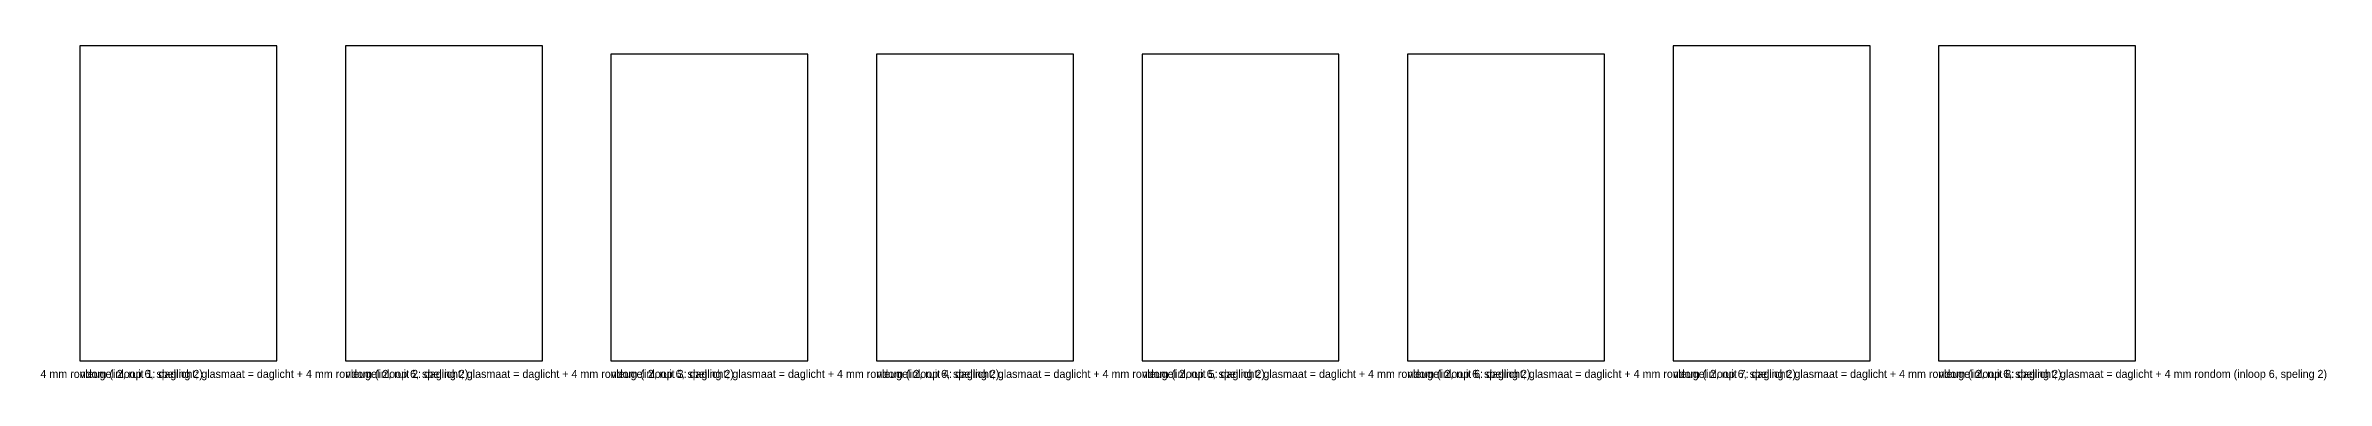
# Model space of a CAD drawing. Header units: millimetres. Extents: x 0 to 7646, y -34 to 550.
# Drawn here: x 3656 to 7646, y -34 to 550 of the extents above; entities that cross this region are included whole.
import ezdxf

# ---------------------------------------------------------------- set-up
doc = ezdxf.new("R2010")
doc.units = ezdxf.units.MM

msp = doc.modelspace()

# ---------------------------------------------------------------- linework, layer by layer
at = {"layer": 'DAGLICHT'}
for p, q in [((4060.5, 550.25), (3716, 550.25)), ((3716, 550.25), (3716, 0)), ((4060.5, 0), (4060.5, 550.25)), ((4525, 550.25), (4180.5, 550.25)), ((4180.5, 550.25), (4180.5, 0)), ((4525, 0), (4525, 550.25)), ((4989.5, 535.25), (4645, 535.25)), ((4645, 535.25), (4645, 0)), ((4989.5, 0), (4989.5, 535.25)), ((5454, 535.25), (5109.5, 535.25)), ((5109.5, 535.25), (5109.5, 0)), ((5454, 0), (5454, 535.25)), ((5918.5, 535.25), (5574, 535.25)), ((5574, 535.25), (5574, 0)), ((5918.5, 0), (5918.5, 535.25)), ((6383, 535.25), (6038.5, 535.25)), ((6038.5, 535.25), (6038.5, 0)), ((6383, 0), (6383, 535.25)), ((6847.5, 550.25), (6503, 550.25)), ((6503, 550.25), (6503, 0)), ((6847.5, 0), (6847.5, 550.25)), ((7312, 550.25), (6967.5, 550.25)), ((6967.5, 550.25), (6967.5, 0)), ((7312, 0), (7312, 550.25)), ((3716, 0), (4060.5, 0)), ((4180.5, 0), (4525, 0)), ((4645, 0), (4989.5, 0)), ((5109.5, 0), (5454, 0)), ((5574, 0), (5918.5, 0)), ((6038.5, 0), (6383, 0)), ((6503, 0), (6847.5, 0)), ((6967.5, 0), (7312, 0))]:
    msp.add_line(p, q, dxfattribs=at)

# ---------------------------------------------------------------- texts
at = {"layer": 'TEKST'}
for s, p in [('vleugel 1, ruit 8: daglicht; glasmaat = daglicht + 4 mm rondom (inloop 6, speling 2)', (3251.5, -30)), ('vleugel 2, ruit 1: daglicht; glasmaat = daglicht + 4 mm rondom (inloop 6, speling 2)', (3716, -30)), ('vleugel 2, ruit 2: daglicht; glasmaat = daglicht + 4 mm rondom (inloop 6, speling 2)', (4180.5, -30)), ('vleugel 2, ruit 3: daglicht; glasmaat = daglicht + 4 mm rondom (inloop 6, speling 2)', (4645, -30)), ('vleugel 2, ruit 4: daglicht; glasmaat = daglicht + 4 mm rondom (inloop 6, speling 2)', (5109.5, -30)), ('vleugel 2, ruit 5: daglicht; glasmaat = daglicht + 4 mm rondom (inloop 6, speling 2)', (5574, -30)), ('vleugel 2, ruit 6: daglicht; glasmaat = daglicht + 4 mm rondom (inloop 6, speling 2)', (6038.5, -30)), ('vleugel 2, ruit 7: daglicht; glasmaat = daglicht + 4 mm rondom (inloop 6, speling 2)', (6503, -30)), ('vleugel 2, ruit 8: daglicht; glasmaat = daglicht + 4 mm rondom (inloop 6, speling 2)', (6967.5, -30))]:
    msp.add_text(s, height=14, dxfattribs=at).set_placement(p)

doc.saveas('drawing.dxf')
